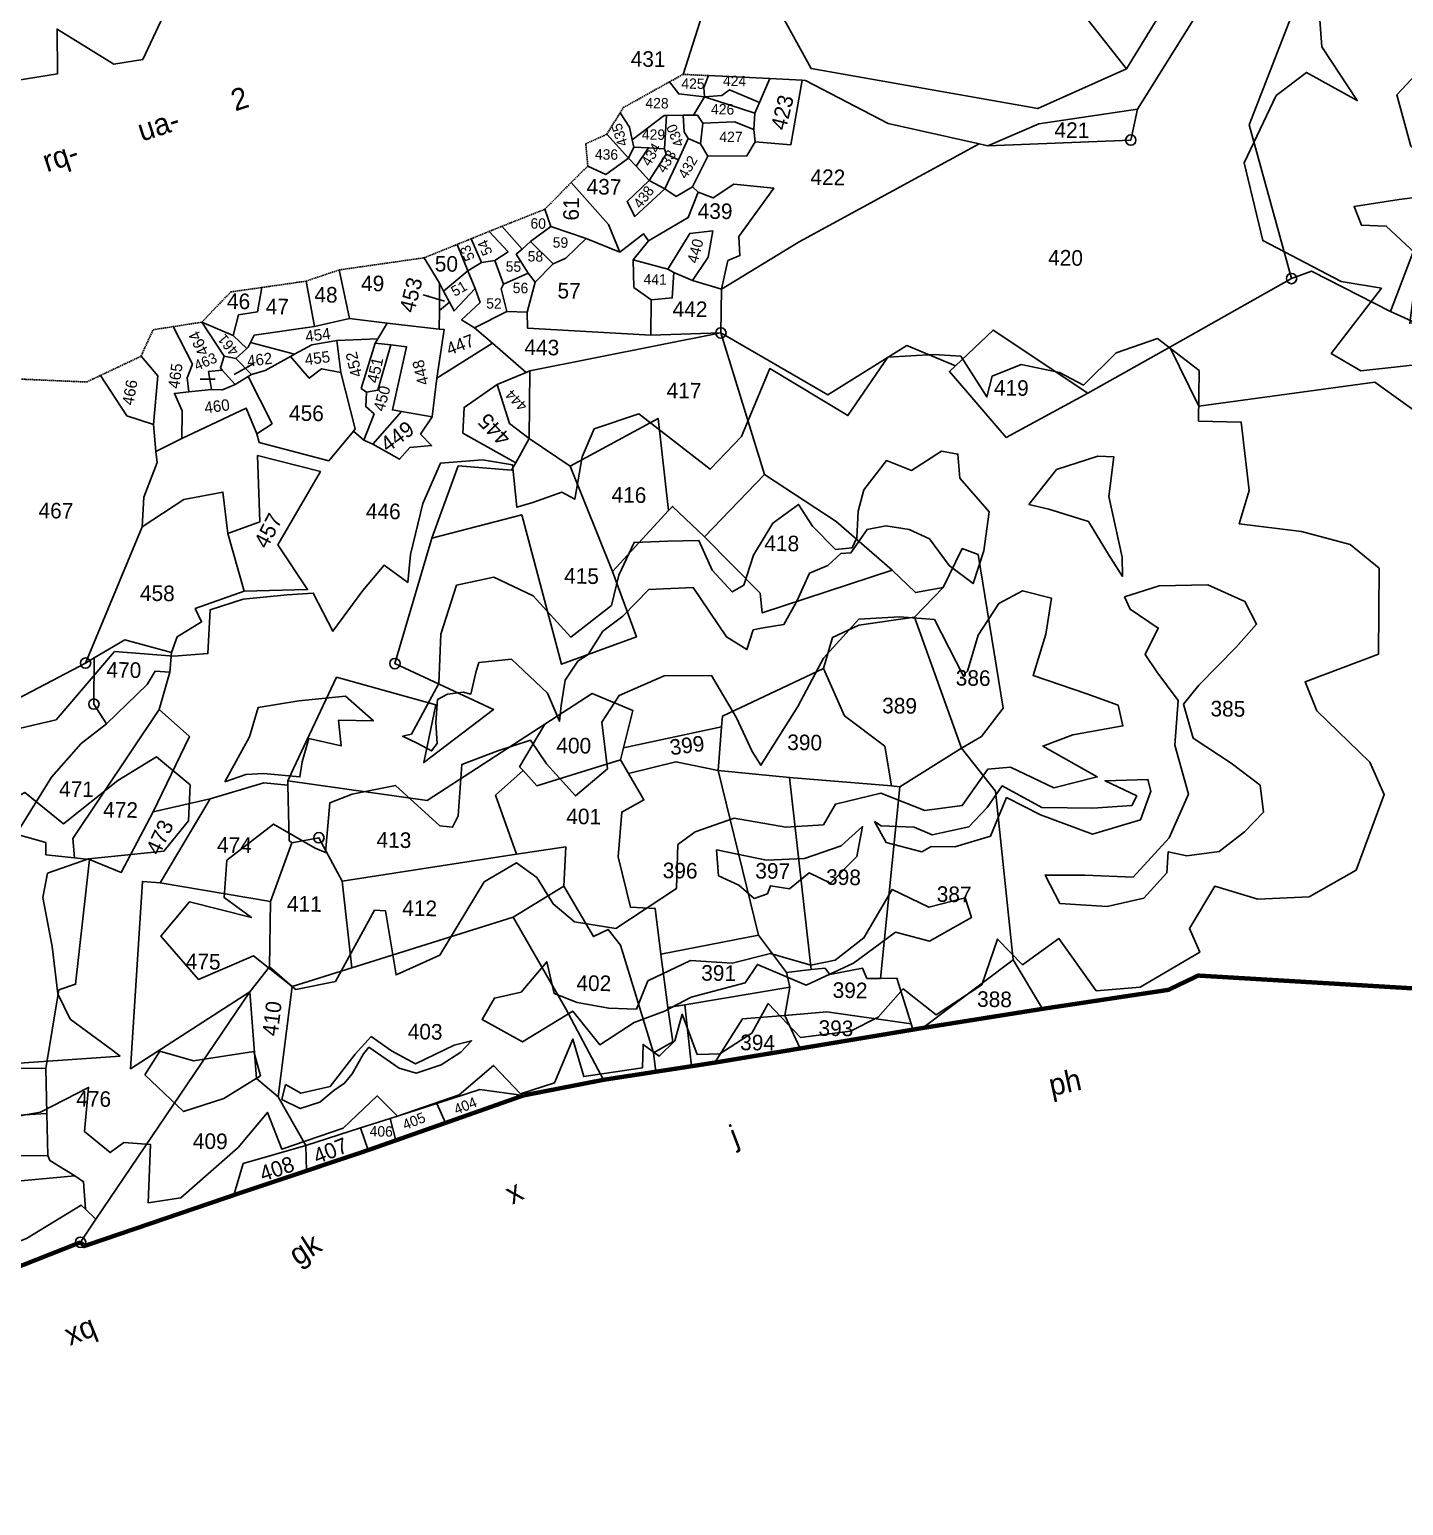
# Model space of a CAD drawing. Header units: metres. Extents: x 92 to 307193, y 121 to 1940865.
# Drawn here: x 305663 to 306427, y 1938863 to 1939684 of the extents above; entities that cross this region are included whole.
import ezdxf

# ---------------------------------------------------------------- set-up
doc = ezdxf.new("R2010")
doc.units = ezdxf.units.M
doc.header["$LTSCALE"] = 0.3
doc.linetypes.add('DASHED', pattern=[0.75, 0.5, -0.25])
doc.layers.get('0').update_dxf_attribs({"linetype": 'CONTINUOUS'})
for name, color, linetype in [('OFF', 1, 'CONTINUOUS'), ('POLY_HATCH', 12, 'CONTINUOUS'), ('POLY_PARCEL', 6, 'CONTINUOUS'), ('POLY_ROAD', 30, 'CONTINUOUS'), ('POLY_SUBPARCEL', 6, 'DASHED'), ('SYM_ARROW', 1, 'CONTINUOUS'), ('SYM_STONE', 1, 'CONTINUOUS'), ('TEXT_MAPIN', 7, 'CONTINUOUS'), ('TEXT_MAPOUT', 7, 'CONTINUOUS'), ('TEXT_PARCEL', 7, 'CONTINUOUS'), ('V_BOUND_LINE', 7, 'CONTINUOUS')]:
    doc.layers.add(name, color=color, linetype=linetype)
doc.styles.add('TEXT_MAP', font='KRDEV050.TTF')
doc.dimstyles.get("Standard").update_dxf_attribs({"dimtxt": 0.18, "dimasz": 0.18, "dimexe": 0.18, "dimexo": 0.0625, "dimgap": 0.09, "dimtad": 0, "dimtih": 1, "dimtoh": 1, "dimdec": 4, "dimzin": 0, "dimdsep": 46, "dimtxsty": 'Standard', "dimcen": 0.09, "dimadec": 0, "dimazin": 0, "dimtfac": 1, "dimtdec": 4, "dimtofl": 0, "dimtmove": 0, "dimatfit": 3, "dimfxl": 1, "dimtolj": 1, "dimtzin": 0, "dimarcsym": 0})

# ---------------------------------------------------------------- blocks, each defined once
blk = doc.blocks.new('STONE')
blk.add_circle((0, 0), 0.851)
blk = doc.blocks.new('TEXTARROW')
blk.add_leader([(0.04, -0.01), (8.68, -0.01)], dimstyle='Standard', override={"dimtxt": 2.5, "dimasz": 2.5, "dimexe": 1.25, "dimexo": 0.625, "dimgap": 0.625, "dimtad": 1, "dimtih": 0, "dimtoh": 0, "dimzin": 8, "dimcen": 2.5, "dimtofl": 1})
blk = doc.blocks.new('10')
at = {"layer": 'OFF'}
blk.add_lwpolyline([(522.9, 280.67), (525.88, 290.39)], dxfattribs=at)
at = {"layer": 'POLY_HATCH'}
for points in [[(445.92, 278.89), (450.68, 279.71), (450.57, 284.89), (457.19, 280.92), (460.51, 281.53), (463.7, 288.57)], [(606.43, 294.24), (603.87, 295.24), (600.86, 292.9), (596.52, 296.13), (596.26, 288.97), (596.59, 284.86), (600.79, 278.74), (594.88, 281.89), (591.43, 279.18), (587.83, 271.36), (590.09, 262.42), (599.23, 257.82), (603.87, 257.11), (598.19, 249.51), (601.64, 247.55), (611.03, 248.7)], [(439.27, 157.77), (450.38, 159.86), (455.91, 162.8), (455.49, 157.73), (458.5, 155.33), (460.07, 156.51), (463.16, 156.32), (462.97, 149.58), (466.74, 150.22), (473.27, 156.13), (476.59, 160.21), (478.3, 155.98), (485.36, 158.53), (489.22, 162.3), (491.62, 159.98), (498.68, 162.53), (502.61, 166), (505.77, 162.76), (509.7, 164.09), (511.73, 169.16), (513.06, 164.86), (519.81, 165.96), (519.85, 168.67), (521.72, 167.33), (523.51, 169.12), (524.32, 172.21), (526.11, 167.6), (528.74, 167.71), (532.37, 170.12), (534.23, 173.58), (538.01, 169.73), (543.77, 170.53), (546.94, 172.17), (549.8, 175.49), (553.65, 172.55), (558.88, 176.1), (560.6, 181.39), (563.54, 178.46), (567.69, 181.55), (572.08, 175.56), (577.16, 176.06), (583.99, 180.21), (582.73, 182.92), (585.59, 187.83), (590.59, 186.42), (596.5, 186.77), (601.88, 189.93), (605.01, 198.69), (603.29, 202.39), (597.11, 208.26), (595.7, 211.57), (604.13, 214.89), (604.05, 224.8), (600.66, 227.5), (595.05, 228.91), (587.84, 229.71), (588.94, 233.56), (587.91, 241.45), (582.99, 241.49), (582.95, 247.32), (578.11, 250.94), (573.34, 249.22), (569.64, 245.45), (566.85, 246.86), (562.39, 247.74), (559.07, 246.33), (558.5, 243.93), (555.41, 248.61), (552.32, 248.73), (547.01, 248.35), (542.48, 241.56), (533.4, 246.86), (530.23, 238.99), (526.66, 235.15), (518.36, 241.41), (513.21, 239.62), (511.88, 236.38), (511.08, 231.46), (509.59, 232.26), (506.27, 231.01), (504.4, 230.44), (503.83, 235.35), (500.36, 235.85), (495.51, 235.43), (493.56, 230.74), (492.23, 224.83), (491.96, 221.6), (489.18, 223.54), (486.77, 220.6), (483.38, 215.84), (481.05, 220.22), (478.04, 219.96), (472.96, 219.39), (469.19, 218.13), (468.99, 213.06), (465.07, 212.72), (458.2, 213.17), (451.56, 205.17), (447.48, 204.14)], [(478.63, 163.45), (480.4, 162.5), (483.81, 163.32), (486.62, 167.08), (488.43, 169.13), (490.8, 167.52), (493.61, 166.04), (498.06, 168.28), (500.05, 168.81), (498.82, 167.46), (496.58, 165.97), (493.7, 164.99), (491.71, 165.53), (488.2, 167.9), (487.6, 167.11), (486.31, 164.8), (485.45, 163.7), (484.22, 162.85), (482.61, 161.49), (480.37, 160.7), (478.25, 161.74), (478.63, 163.45)]]:
    blk.add_lwpolyline(points, dxfattribs=at)
for points in [[(616.76, 278.82), (611.49, 281.86), (608.09, 282.45), (605.33, 279.46), (607.03, 273.55), (610.96, 269.74), (609.73, 267.93), (605.8, 267.4), (600.58, 266.52), (601.46, 264.35), (604.34, 264.3), (608.26, 260.72), (607.5, 255.51), (607.21, 253.11), (611.96, 253.4), (616.24, 254.63), (614.54, 257.5), (610.37, 260.37), (608.56, 264.3), (609.67, 267.05), (612.31, 268.63), (615.65, 271.62), (614.3, 277.06)], [(492.6, 204.11), (495.69, 210), (495.85, 215.67), (497.57, 221.36), (501.86, 222.34), (506.44, 220.24), (510.85, 215.55), (515.48, 219.28), (516.3, 222.79), (518.01, 226.58), (521.85, 226.77), (525.48, 226.91), (527.08, 223.52), (529.41, 221.02), (530.73, 221.84), (531.82, 225.29), (533.98, 229.02), (536.93, 231.23), (538.59, 228.74), (541.26, 226.07), (543.19, 226.32), (543.73, 227.47), (543.81, 230.53), (544.46, 233.03), (547.01, 236.42), (549.9, 235.33), (553.36, 237.6), (555.24, 237.29), (555.49, 234.51), (558.95, 230.67), (558.41, 226.16), (557.2, 222.37), (554.42, 224.42), (552.09, 227.47), (549.76, 228.51), (547.04, 228.88), (544.88, 228.46), (543.05, 225.74), (541.9, 225.65), (540.41, 224.22), (538.31, 223.3), (536.88, 220.07), (535.44, 217.35), (533.06, 216.93), (531.91, 216.68), (531.2, 214.4), (528.82, 215.83), (524.91, 221.47), (519.78, 221.16), (516.83, 218.05), (514.55, 216.28), (512.9, 213.56), (511.69, 212.8), (510.26, 210.59), (509.84, 207.64), (509.7, 205.82), (508.26, 209.05), (504.03, 212.89), (500.29, 212.47), (499.93, 211.32), (499.39, 208.82), (498.52, 209.02), (496.7, 208.77), (495.55, 208.12), (495.41, 205.46), (495.6, 203.07), (494.96, 202.2), (493.3, 203.07), (491.59, 203.83)], [(563.52, 231.6), (566.66, 235.68), (571.4, 237.29), (573.25, 237.24), (572.73, 232.65), (574.39, 225.68), (574.44, 223.45), (572.78, 225.96), (570.45, 229.71), (565.85, 231.08)], [(496.04, 193.57), (490.84, 198.16), (485.86, 197.08), (483.3, 196.05), (482.88, 190.28), (481.69, 190.78), (476.83, 193.49), (471.51, 189.25), (471.25, 184.93), (474.42, 182.67), (467.27, 184.39), (464.01, 180.38), (468.41, 175.45), (474.73, 178.24), (479.66, 174.46), (484.22, 175.41), (488.62, 183.71), (489.88, 183.67), (491.22, 176.29), (496.24, 178.62), (501.25, 187.15), (504.96, 189.4), (507.3, 187.76), (509.25, 184.74), (511.73, 182.71), (516.52, 181.99), (523.45, 186.69), (523.56, 191.77), (525.51, 193.26), (529.99, 194.91), (536, 193.95), (540.32, 194.29), (541.66, 196.7), (546.9, 198.04), (551.99, 196.09), (556.32, 196.74), (559.19, 200.98), (561.83, 201.25), (566.84, 198.92), (571.86, 200.26), (565.54, 203.74), (568.95, 205.07), (574.73, 206.18), (574.15, 208.59), (570.52, 209.85), (564.28, 211.88), (565.7, 216.66), (566.27, 220.82), (562.94, 221.62), (560.22, 220.13), (557.89, 216.43), (556.7, 212.26), (556.2, 211.76), (552.8, 218.15), (548.78, 218.41), (544.07, 218.07), (540.05, 213.52), (537.18, 207.9), (533.01, 201.06), (531.98, 202.63), (530.1, 206.49), (527.16, 211.34), (521.68, 211.23), (516.52, 208.9), (514.57, 205.8), (515.29, 200.41), (511.66, 197.24), (508.25, 200.87), (506.38, 203.58), (502.59, 202.32), (498.49, 200.68), (498.15, 194.75), (497.5, 193.42)], [(574.72, 221.08), (578.71, 222.41), (584.31, 222.6), (588.62, 220.75), (590, 218.14), (587.68, 215.44), (583.45, 211.03), (581.7, 208.8), (582.88, 204.87), (587.3, 202.07), (590.66, 199.56), (591.09, 196.48), (588.96, 194.16), (586.06, 191.84), (582.31, 191.31), (580.18, 191.74), (580.04, 189.32), (577.43, 186.34), (573.2, 185.34), (567.75, 185.58), (565.99, 188.85), (570.59, 188.9), (576.15, 188.75), (580.27, 193.35), (582.41, 198.42), (580.75, 204.06), (581.08, 209.23), (578.57, 212.5), (577.19, 214.45), (578.66, 217.53), (575.39, 219.66)], [(471.16, 198.31), (473.92, 203.53), (474.87, 206.94), (479.56, 207.75), (484.92, 208.36), (488.2, 205.57), (484.17, 205.61), (484.5, 202.63), (480.75, 203.43), (480.04, 200.73), (479.8, 198.98), (475.58, 199.31), (473.54, 199.17)], [(459.51, 166.45), (445.65, 165.31), (447.26, 172.14), (444.94, 175.98), (438.15, 177.26), (440.95, 180.34), (446.6, 184.75), (442.19, 189.82), (443.66, 194.32), (448.07, 196.74), (452.58, 193.19), (458.79, 198.26), (463.21, 201.05), (467.15, 197.88), (467, 193.75), (464.2, 190.2), (455.52, 189.2), (450.82, 187.45), (450.3, 184.65), (451.49, 179.01), (452.2, 173.56), (453.67, 170.67), (458.65, 167.12)], [(546.22, 194.74), (547.6, 192.34), (551.74, 191.32), (552.8, 191.95), (555.53, 191.98), (559.64, 193.27), (561.41, 197.74), (565.35, 195.79), (571.38, 193.66), (576.93, 195.37), (578.05, 198.7), (577.71, 200.05), (572.76, 199.84), (576.45, 198.13), (575.88, 197.02), (571.41, 196.63), (565.5, 196.66), (560.9, 199.09), (559.19, 196.54), (557.12, 194.29), (552.89, 193.3), (550.81, 194.17), (547, 194.26)], [(528.02, 191.22), (533.79, 190.14), (538.17, 190.38), (542.4, 191.91), (544.84, 194.16), (544.21, 190.71), (541.23, 187.56), (538.74, 188.73), (536.49, 186.84), (534.3, 187.17), (533.97, 186.24), (532.44, 185.67), (530.66, 187.2), (528.29, 188.25)], [(556.8, 186.09), (552.62, 184.96), (548.35, 186.95), (545.17, 181.31), (541.9, 178.7), (539.1, 178.08), (534.4, 179.36), (529.99, 178.18), (525.2, 178.42), (520.31, 176), (519.03, 172.73), (515.85, 172.78), (512.19, 173.39), (509.49, 174.39), (508.59, 178.04), (505.69, 174.48), (502.61, 173.77), (501.23, 171.26), (505.93, 168.75), (511.67, 172.4), (514.85, 168.56), (518.79, 171.16), (522.25, 172.54), (525.34, 174.2), (531.55, 175.95), (532.93, 178.08), (538.58, 175.76), (544.03, 178.37), (548.83, 182.02), (552.76, 181.02), (557.56, 183.82)], [(462.36, 164.34), (464.07, 167.09), (467.96, 166.05), (474.93, 167.23), (475.74, 164.44), (471.52, 161.74), (466.91, 160.17)]]:
    blk.add_lwpolyline(points, close=True, dxfattribs=at)
at = {"layer": 'POLY_PARCEL'}
for points in [[(567.33, 306.16), (564.01, 298.24), (565.72, 294.79), (565.08, 293.19), (574.11, 282.02)], [(593.48, 258.09), (588.35, 275.77), (594.31, 291.79)], [(604.96, 254.44), (609.03, 265.62), (613.3, 268.85), (616.57, 277.31), (618.65, 278.05), (620.22, 283.59), (621.53, 284.39)], [(525.4, 278.11), (522.44, 278.41), (521.35, 279.78)], [(525.85, 280.57), (525.34, 279.18), (525.4, 278.11)], [(531.34, 273), (535.46, 272.71), (536.68, 280.18)], [(531.79, 277.55), (532.95, 280.32)], [(524.16, 275.98), (525.4, 278.11)], [(525.4, 278.11), (527.43, 278.3), (528.28, 278.97), (531.79, 277.55)], [(525.4, 278.11), (531.27, 276.31)], [(517.15, 273.02), (516.79, 274.49), (515.69, 276.12)], [(523, 275.96), (524.16, 275.98)], [(524.16, 275.98), (524.62, 276), (525.25, 275.09)], [(531.27, 276.31), (531.15, 274.44)], [(531.27, 276.31), (531.79, 277.55)], [(558.21, 272.92), (574.7, 273.81), (575.44, 277.38)], [(517.15, 273.02), (520.79, 275.91), (521.07, 275.91)], [(521.07, 275.91), (520.9, 272.04)], [(521.07, 275.91), (523, 275.96)], [(523.61, 273.27), (523.12, 274.03), (523, 275.96)], [(525.03, 272.68), (525.25, 275.09)], [(525.25, 275.09), (528.94, 275.28), (531.15, 274.44)], [(531.15, 274.44), (531.34, 273)], [(516.76, 270.9), (514.2, 273.63)], [(517.35, 272.21), (517.15, 273.02)], [(523.61, 273.27), (522.5, 270.82)], [(525.03, 272.68), (523.61, 273.27)], [(525.89, 271.29), (525.03, 272.68)], [(531.34, 273), (530.41, 271.39), (525.89, 271.29)], [(527.69, 255.93), (536.58, 261.53), (557.21, 273.12)], [(516.76, 270.9), (514.17, 268.99), (512.06, 269.94)], [(516.76, 270.9), (517.35, 272.21)], [(517.63, 269.99), (516.76, 270.9)], [(519.03, 272.13), (517.35, 272.21)], [(519.03, 272.13), (517.63, 269.99)], [(520.9, 272.04), (519.03, 272.13)], [(521.1, 271.45), (519.18, 268.37)], [(520.9, 272.04), (521.1, 271.45)], [(521.1, 271.45), (522.5, 270.82)], [(525.89, 271.29), (524.16, 267.69)], [(519.18, 268.37), (517.63, 269.99)], [(522.5, 270.82), (520.97, 267.44)], [(515.88, 260.06), (514.53, 263.24), (510.17, 268.02)], [(520.97, 267.44), (517.55, 264.2), (516.64, 265.9), (519.18, 268.37)], [(519.18, 268.37), (520.97, 267.44)], [(524.16, 267.69), (522.32, 266.57), (520.97, 267.44)], [(524.83, 267.1), (524.16, 267.69)], [(527.69, 255.93), (528.38, 259.26), (529.76, 259.86), (529.61, 262.06), (533.55, 267.67), (528.95, 268.07), (526.57, 266.47), (524.83, 267.1)], [(524.83, 267.1), (523.72, 264.16), (519.17, 261.39)], [(507.17, 264.88), (507.87, 262.9)], [(504.6, 260.25), (502.24, 262.85)], [(507.87, 262.9), (505.57, 261.14)], [(507.87, 262.9), (511.98, 261.58)], [(524.34, 256.88), (526.11, 259.6), (526.59, 262.66), (523.94, 262.33), (521.45, 258.17)], [(498.39, 257.65), (497.1, 260.68)], [(499.94, 258.63), (498.71, 261.36)], [(501.46, 258.89), (502.99, 259.92), (500.76, 262.23)], [(504.6, 260.25), (505.57, 261.14)], [(505.57, 261.14), (508.2, 258.59)], [(508.2, 258.59), (509.66, 259.26), (511.98, 261.58)], [(511.98, 261.58), (515.88, 260.06)], [(519.17, 261.39), (518.6, 262.19), (515.88, 260.06)], [(519.17, 261.39), (517.46, 259.17)], [(495.12, 256.17), (493.32, 259.09)], [(505.36, 257.47), (503.94, 259.65), (504.6, 260.25)], [(517.46, 259.17), (517.56, 256), (519.58, 254.6)], [(521.45, 258.17), (517.46, 259.17)], [(604.96, 254.44), (595.79, 258.99), (593.48, 258.09)], [(483.51, 257.55), (484.77, 251.98)], [(495.61, 255.28), (498.39, 257.65)], [(498.39, 257.65), (499.94, 258.63)], [(499.25, 255.62), (498.39, 257.65)], [(499.94, 258.63), (501.46, 258.89)], [(501.46, 258.89), (502.51, 256.17)], [(502.51, 256.17), (505.36, 257.47)], [(506.16, 256.44), (505.36, 257.47)], [(508.2, 258.59), (506.16, 256.44)], [(519.58, 254.6), (522.02, 254.86), (522.15, 257.81)], [(521.45, 258.17), (522.15, 257.81)], [(522.15, 257.81), (524.34, 256.88)], [(593.48, 258.09), (579.53, 249.99)], [(480.76, 251), (479.71, 256.2)], [(495.61, 255.28), (495.12, 256.17)], [(495.15, 253.02), (495.12, 256.17)], [(496.3, 254.01), (496.86, 253), (499.25, 255.62)], [(499.25, 255.62), (499.83, 254.03), (497.73, 251.97), (499.22, 251.1)], [(502.93, 253.02), (502.26, 255.62), (502.51, 256.17)], [(506.16, 256.44), (505.31, 252.96)], [(527.69, 255.93), (524.34, 256.88)], [(527.69, 250.89), (527.69, 255.93)], [(471.39, 249.83), (471.95, 252.19), (474.14, 252.58), (474.63, 255.4)], [(495.15, 253.02), (496.3, 254.01)], [(496.3, 254.01), (495.61, 255.28)], [(519.6, 250.51), (519.58, 254.6)], [(610.28, 252.13), (604.96, 254.44)], [(495.16, 250.89), (495.15, 253.02)], [(502.93, 253.02), (499.22, 251.1)], [(505.31, 252.96), (502.93, 253.02)], [(519.6, 250.51), (505.36, 251.12), (505.31, 252.96)], [(466.37, 243.24), (466.14, 244.84), (466.72, 246.43), (464.46, 250.74)], [(467.75, 251.3), (471.39, 249.83)], [(470.38, 247.41), (467.75, 251.3)], [(480.76, 251), (473.81, 249.87), (473.4, 249.02)], [(484.77, 251.98), (480.76, 251)], [(484.77, 251.98), (489.15, 251.49)], [(489.15, 251.49), (488.08, 249.65)], [(489.15, 251.49), (495.16, 250.89)], [(494.97, 245.22), (495.75, 250.83), (495.16, 250.89)], [(499.22, 251.1), (501.34, 249.34)], [(505.69, 246.21), (527.69, 250.89)], [(527.69, 250.89), (519.6, 250.51)], [(554.82, 247.48), (549.17, 249.74), (540.13, 243.91), (527.69, 250.89)], [(527.69, 250.89), (532.95, 234.62)], [(570.14, 244.55), (559.11, 251.66), (554.82, 247.48)], [(471.39, 249.83), (472.99, 248.35)], [(473.4, 249.02), (473.14, 248.49), (472.99, 248.35)], [(473.4, 249.02), (478.51, 247.75)], [(478.51, 247.75), (480.49, 248.87), (483.37, 249.4)], [(488.08, 249.65), (483.37, 249.4)], [(483.37, 249.4), (483.87, 245.73)], [(486.86, 243.48), (486.25, 243.92), (487.79, 249.16)], [(486.86, 243.48), (488.17, 243.72), (489.6, 248.98)], [(488.08, 249.65), (487.79, 249.16)], [(487.79, 249.16), (489.6, 248.98)], [(489.6, 248.98), (491.42, 248.8), (489.9, 241.48), (490.93, 241.31)], [(501.34, 249.34), (494.97, 245.22)], [(505.27, 246.03), (501.34, 249.34)], [(579.53, 249.99), (570.14, 244.55)], [(579.53, 249.99), (583, 243.2), (603.26, 246.27), (613.75, 238.94), (621.02, 227.5), (621.54, 227.63)], [(460.78, 247.27), (462.77, 245.02), (462.33, 239.43)], [(470.19, 245.8), (469.96, 246.05), (470.38, 247.41)], [(470.38, 247.41), (471.72, 247.18)], [(472.99, 248.35), (471.72, 247.18)], [(471.72, 247.18), (473.57, 245.34)], [(478.04, 247.49), (475.15, 245.83), (473.57, 245.34)], [(478.04, 247.49), (478.51, 247.75)], [(483.87, 245.73), (481.65, 246.11), (480.23, 245.01), (478.04, 247.49)], [(554.82, 247.48), (554.14, 246.82), (560.78, 239.3), (570.14, 244.55)], [(468.97, 243.55), (468.61, 245.63), (470.19, 245.8)], [(471.69, 244.15), (470.19, 245.8)], [(473.57, 245.34), (473.2, 245.1)], [(485.44, 238.97), (485.63, 239.22), (483.87, 245.73)], [(505.27, 246.03), (501.93, 244.59)], [(505.69, 246.21), (505.27, 246.03)], [(505.74, 238.42), (505.69, 246.21)], [(462.33, 239.43), (459.22, 240.39), (456.15, 245)], [(471.69, 244.15), (470.26, 243.52), (468.97, 243.55)], [(473.2, 245.1), (471.69, 244.15)], [(474.27, 238.51), (476.03, 239.7), (473.2, 245.1)], [(494.5, 240.75), (494.97, 245.22)], [(504.21, 235.59), (498.06, 238.91), (498.17, 241.88), (501.93, 244.59)], [(501.93, 244.59), (503.44, 240.12), (505.74, 238.42)], [(465.62, 237.86), (465.61, 241.05), (464.7, 243.04), (466.37, 243.24)], [(468.97, 243.55), (466.37, 243.24)], [(486.63, 237.93), (487.78, 240.99), (486.82, 241.83), (486.86, 243.48)], [(465.62, 237.86), (473.01, 241.43), (474.27, 238.51)], [(487.68, 237.48), (490.93, 241.31)], [(494.5, 240.75), (493.18, 238.74), (494.47, 237.43), (491.96, 237.16), (490.77, 235.8), (487.68, 237.48)], [(490.93, 241.31), (494.5, 240.75)], [(510.49, 235.27), (520.57, 240.92), (521.93, 230.3)], [(462.33, 239.43), (462.64, 236.31)], [(474.27, 238.51), (474.56, 237.51), (482.64, 235.51), (485.44, 238.97)], [(486.63, 237.93), (485.44, 238.97)], [(462.64, 236.31), (465.62, 237.86)], [(487.68, 237.48), (486.63, 237.93)], [(505.74, 238.42), (504.21, 235.59)], [(510.49, 235.27), (505.74, 238.42)], [(461.18, 227.58), (461.34, 231), (462.81, 235.02), (462.64, 236.31)], [(471.09, 226.96), (474.77, 228.37), (474.37, 236.01)], [(474.37, 236.01), (481.68, 234.24), (476.89, 225.74), (480.39, 220.62), (473.08, 220.33)], [(504.21, 235.59), (503.74, 234.72), (497.56, 235.13), (494.65, 226.74)], [(515.57, 223.18), (510.49, 235.27)], [(532.95, 234.62), (526.12, 227.35)], [(547.83, 223.79), (541.32, 229.33), (532.95, 234.62)], [(471.09, 226.96), (470.45, 231.72), (465.96, 230.79), (461.18, 227.58)], [(515.57, 223.18), (521.93, 230.3)], [(521.93, 230.3), (522.37, 230.8), (526.12, 227.35)], [(494.65, 226.74), (505, 229.57), (509.83, 212.4), (518.42, 215.67), (515.57, 223.18)], [(454.87, 211.77), (461.18, 227.58)], [(473.08, 220.33), (471.09, 226.96)], [(478.4, 198.5), (479.06, 199.93), (483.87, 210.54), (495.37, 207.5), (494.08, 200.83), (502.06, 207.06), (490.59, 212.21), (494.65, 226.74)], [(526.12, 227.35), (532.63, 220.91), (532.92, 218.64), (547.83, 223.79)], [(553.76, 221.89), (555.91, 226.4), (557.74, 225.73), (560.88, 208.05), (558.41, 204.75), (556.14, 203.38)], [(547.83, 223.79), (550.56, 221.25), (553.76, 221.89)], [(550.48, 218.4), (553.76, 221.89)], [(473.08, 220.33), (467.45, 218.23), (468.2, 216.71), (465.41, 214.95), (464.79, 213.13)], [(540.06, 212.32), (541.07, 215.93), (544.07, 217.4), (550.48, 218.4)], [(556.14, 203.38), (550.48, 218.4)], [(464.79, 213.13), (459.38, 214.51), (455.84, 212.38)], [(464.79, 213.13), (464.6, 210.87)], [(454.87, 211.77), (446.33, 207.16)], [(455.84, 212.38), (454.87, 211.77)], [(455.84, 212.38), (455.9, 207.05), (457.37, 204.78)], [(528.4, 205.45), (528.48, 206.66), (540.06, 212.32)], [(540.06, 212.32), (542.56, 206.9), (547.27, 203.45), (548.13, 198.91)], [(457.37, 204.78), (462.02, 209.39), (462.92, 210.95), (464.6, 210.87)], [(464.6, 210.87), (463.45, 206.54)], [(517.11, 202.87), (518.14, 207.19), (513.42, 209.08), (508.01, 205.46)], [(463.45, 206.54), (453.68, 191.51), (453.92, 189.29)], [(462.92, 194.72), (466.98, 203.45), (463.45, 206.54)], [(447.14, 191.9), (451.12, 198.56), (454.5, 202.48), (457.37, 204.78)], [(478.4, 198.5), (494.52, 196.45), (508.01, 205.46)], [(508.01, 205.46), (505.15, 200.49), (505.55, 200.07)], [(517.11, 202.87), (528.4, 205.45)], [(528.08, 200.4), (528.4, 205.45)], [(516.77, 201.46), (517.11, 202.87)], [(549.09, 198.79), (556.14, 203.38)], [(556.14, 203.38), (560.14, 198.47), (562.45, 179)], [(505.55, 200.07), (507.17, 198.35), (516.77, 201.46)], [(517.72, 199.89), (516.77, 201.46)], [(517.72, 199.89), (523.19, 201.33), (528.08, 200.4)], [(505.55, 200.07), (502.43, 197.19), (504.93, 190.4)], [(521.76, 179.1), (521.02, 184.38), (518.17, 184.48), (516.66, 190.28), (517.02, 195.43), (519.55, 196.87), (517.72, 199.89)], [(532.98, 181.47), (528.08, 200.4)], [(528.08, 200.4), (536.33, 199.7)], [(536.33, 199.7), (539.13, 177.56)], [(536.33, 199.7), (548.13, 198.91)], [(469.47, 196.31), (475.65, 198.23), (478.42, 198)], [(478.42, 198), (478.4, 198.5)], [(478.98, 191.35), (478.65, 191.62), (478.42, 198)], [(549.09, 198.79), (547.15, 176.66)], [(548.13, 198.91), (549.09, 198.79)], [(462.92, 194.72), (469.47, 196.31)], [(469.47, 196.31), (463.83, 186.52)], [(455.65, 189.1), (459.33, 187.67), (462.92, 194.72)], [(453.92, 189.29), (450.6, 189.59), (450.57, 190.99), (447.14, 191.9)], [(476.62, 184.55), (478.98, 191.35)], [(478.98, 191.35), (482.09, 191.99), (484.84, 187.01)], [(504.93, 190.4), (510.6, 191.33), (510.46, 186.78)], [(450.94, 164.92), (452.3, 174.02), (454.24, 174.69), (455.65, 189.1)], [(453.92, 189.29), (455.65, 189.1)], [(484.84, 187.01), (504.93, 190.4)], [(463.83, 186.52), (461.78, 186.67), (460.72, 165.03), (474.37, 174.08)], [(476.62, 184.55), (463.83, 186.52)], [(484.84, 187.01), (486.1, 177.04)], [(510.46, 186.78), (504.64, 183.13)], [(510.46, 186.78), (513.94, 181.02), (515.64, 181.88), (517.08, 180.06), (521.06, 167.7)], [(476.59, 177.01), (476.62, 184.55)], [(486.1, 177.04), (504.64, 183.13)], [(504.64, 183.13), (510.89, 172.66), (515.32, 164.51)], [(532.98, 181.47), (521.76, 179.1)], [(536.29, 177.21), (532.98, 181.47)], [(521.76, 179.1), (522.66, 172.95)], [(562.45, 179), (552.11, 171.01)], [(562.45, 179), (565.92, 173.41)], [(539.13, 177.56), (536.29, 177.21)], [(536.7, 175.51), (536.29, 177.21)], [(547.15, 176.66), (545.59, 176.63), (545.04, 177.82), (541.29, 177.02), (540.74, 177.75), (539.13, 177.56)], [(474.37, 174.08), (476.59, 177.01)], [(479.26, 174.78), (476.59, 177.01)], [(486.1, 177.04), (479.26, 174.78)], [(524.61, 173.3), (536.7, 175.51)], [(536.7, 175.51), (536.16, 172.21)], [(550.76, 171.46), (549.05, 176.7), (547.15, 176.66)], [(474.37, 174.08), (456.96, 147.61)], [(477.79, 162.01), (475.27, 164.11), (474.37, 174.08)], [(477.79, 162.01), (479.26, 174.78)], [(521.06, 167.7), (523.27, 169.01), (522.66, 172.95)], [(522.66, 172.95), (524.61, 173.3)], [(524.61, 173.3), (525.46, 166.22)], [(528.17, 166.68), (531.29, 171.76), (536.16, 172.21)], [(536.16, 172.21), (541.03, 172.72), (550.76, 171.46)], [(536.16, 172.21), (537.99, 168.45)], [(450.94, 164.92), (439.04, 164.81), (435.43, 170.99)], [(550.97, 170.8), (550.76, 171.46)], [(521.06, 167.7), (521.37, 165.53)], [(451.11, 159.73), (450.94, 164.92)], [(454.45, 152.59), (420.82, 148.99), (419.88, 162.79)], [(481.07, 156.45), (477.79, 162.01)], [(506.12, 162.58), (501.08, 163.18), (496.14, 161.52)], [(496.14, 161.52), (490.78, 159.72)], [(496.14, 161.52), (497.18, 159.29)], [(434.96, 158.53), (434.56, 154.56), (451.31, 154.88)], [(451.11, 159.73), (434.96, 158.53)], [(451.31, 154.88), (451.11, 159.73)], [(487.36, 158.57), (481.07, 156.45)], [(490.78, 159.72), (487.36, 158.57)], [(487.36, 158.57), (488.27, 156.02)], [(490.78, 159.72), (491.46, 157.19)], [(481.07, 156.45), (473.89, 154.27), (472.86, 150.62)], [(481.07, 156.45), (481.21, 153.54)], [(451.31, 154.88), (451.55, 154.32), (454.45, 152.59)], [(455.73, 148.75), (455.48, 151.92), (454.45, 152.59)], [(455.73, 148.75), (455.23, 149.21), (448.97, 145.27), (432.62, 138.61), (420.63, 138.61), (415.02, 142.1)], [(456.96, 147.61), (455.73, 148.75)], [(455.22, 144.92), (456.96, 147.61)]]:
    blk.add_lwpolyline(points, dxfattribs=at)
at = {"layer": 'POLY_ROAD'}
for points in [[(591.68, 315.27), (588.09, 305.56), (574.11, 282.02)], [(575.44, 277.38), (585.46, 294.01)], [(574.11, 282.02), (563.91, 277.29), (537.67, 281.54), (534.29, 287.5), (525.88, 290.39)], [(525.85, 280.57), (532.95, 280.32)], [(532.95, 280.32), (536.68, 280.18)], [(536.68, 280.18), (537.06, 280.16), (546.65, 275.33), (557.21, 273.12)], [(558.21, 272.92), (564.07, 275.55), (575.44, 277.38)], [(557.21, 273.12), (558.21, 272.92)]]:
    blk.add_lwpolyline(points, dxfattribs=at)
at = {"layer": 'POLY_SUBPARCEL'}
for points in [[(515.69, 276.12), (516.06, 276.74), (521.35, 279.78)], [(521.35, 279.78), (522.9, 280.67)], [(522.9, 280.67), (525.85, 280.57)], [(514.2, 273.63), (515.69, 276.12)], [(512.06, 269.94), (511.79, 272.51), (514.2, 273.63)], [(510.17, 268.02), (512.06, 269.94)], [(507.17, 264.88), (510.17, 268.02)], [(502.24, 262.85), (507.17, 264.88)], [(500.76, 262.23), (502.24, 262.85)], [(493.32, 259.09), (497.1, 260.68)], [(497.1, 260.68), (498.71, 261.36)], [(498.71, 261.36), (500.76, 262.23)], [(483.51, 257.55), (493.32, 259.09)], [(479.71, 256.2), (483.51, 257.55)], [(474.63, 255.4), (479.71, 256.2)], [(467.75, 251.3), (471.04, 254.84), (474.63, 255.4)], [(460.78, 247.27), (462.13, 250.35), (464.46, 250.74)], [(464.46, 250.74), (467.75, 251.3)], [(456.15, 245), (460.78, 247.27)], [(444.8, 244.5), (454.54, 244.21), (456.15, 245)]]:
    blk.add_lwpolyline(points, dxfattribs=at)
at = {"layer": 'V_BOUND_LINE', "const_width": 0.5}
for points in [[(639.97, 174.94), (583.83, 177.5), (580.4, 175.8), (565.92, 173.41)], [(565.92, 173.41), (552.11, 171.01)], [(550.97, 170.8), (537.99, 168.45)], [(552.11, 171.01), (550.97, 170.8)], [(537.99, 168.45), (528.17, 166.68)], [(521.37, 165.53), (515.32, 164.51)], [(525.46, 166.22), (521.37, 165.53)], [(528.17, 166.68), (525.46, 166.22)], [(515.32, 164.51), (506.12, 162.58)], [(506.12, 162.58), (497.18, 159.29)], [(497.18, 159.29), (491.46, 157.19)], [(491.46, 157.19), (488.27, 156.02)], [(488.27, 156.02), (481.21, 153.54)], [(481.21, 153.54), (472.86, 150.62)], [(472.86, 150.62), (455.65, 144.49), (455.22, 144.92)], [(455.22, 144.92), (447.85, 141.89), (422, 132.53), (389.54, 114.31), (388.74, 113.87)]]:
    blk.add_lwpolyline(points, dxfattribs=at)
at = {"layer": 'SYM_ARROW', "xscale": 0.3, "yscale": 0.3, "zscale": 0.3}
for p, rotation in [((493.23, 254.83), 344.3746437246712), ((473.81, 246.61), 209.7166796168448)]:
    blk.add_blockref('TEXTARROW', p, dxfattribs=dict(at, rotation=rotation))
at = {"layer": 'SYM_ARROW', "xscale": 0.2, "yscale": 0.2, "zscale": 0.2}
blk.add_blockref('TEXTARROW', (467.63, 244.74), dxfattribs=at)
at = {"layer": 'SYM_STONE', "xscale": 0.7, "yscale": 0.7, "zscale": 0.7}
for p in [(574.7, 273.81), (593.48, 258.09), (527.69, 250.89), (454.87, 211.77), (490.59, 212.21), (455.9, 207.05), (482.09, 191.99), (455.22, 144.92)]:
    blk.add_blockref('STONE', p, dxfattribs=at)
at = {"layer": 'TEXT_MAPIN', "style": 'TEXT_MAP'}
blk.add_text('yk-         xq-         rq-        ua-       2', height=2.5, rotation=18.706, dxfattribs=at).set_placement((425.16, 260.06))
at = {"layer": 'TEXT_MAPOUT', "ltscale": 10, "style": 'TEXT_MAP'}
for s, rotation, p in [('ph', 12.9793, (567.08, 163.34)), ('j', 21.7773, (530.62, 157)), ('x', 28.2716, (505.01, 149.93)), ('gk', 33.6578, (480.35, 142.49)), ('xq', 22.8087, (454.16, 132.94))]:
    blk.add_text(s, height=2.5, rotation=rotation, dxfattribs=at).set_placement(p)
at = {"layer": 'TEXT_PARCEL', "style": 'TEXT_MAP'}
for s, height, p in [('431', 1.8, (516.84, 281.49)), ('425', 1.2, (522.73, 279.02)), ('424', 1.2, (527.53, 279.4)), ('428', 1.2, (518.61, 276.71)), ('426', 1.2, (526.19, 276.11)), ('429', 1.2, (518.25, 273.08)), ('421', 1.8, (565.88, 273.96)), ('427', 1.2, (527.2, 272.94)), ('436', 1.2, (512.86, 270.71)), ('422', 1.8, (537.78, 268.13)), ('437', 1.8, (511.95, 266.67)), ('439', 1.8, (524.82, 264.04)), ('60', 1.2, (505.53, 262.63)), ('59', 1.2, (508.13, 260.47)), ('420', 1.8, (565.35, 259.22)), ('50', 1.8, (494.55, 257.53)), ('58', 1.2, (505.26, 258.83)), ('55', 1.2, (502.74, 257.62)), ('441', 1.2, (518.68, 256.37)), ('48', 1.8, (480.7, 253.77)), ('49', 1.8, (486.07, 255.15)), ('56', 1.2, (503.59, 255.16)), ('57', 1.8, (508.76, 254.62)), ('46', 1.8, (470.62, 252.87)), ('47', 1.8, (475.1, 252.33)), ('52', 1.2, (500.55, 253.33)), ('442', 1.8, (522.08, 252.69)), ('443', 1.8, (505.03, 248.04)), ('419', 1.8, (559.3, 244.12)), ('417', 1.8, (521.52, 243.29)), ('456', 1.8, (477.96, 240.07)), ('416', 1.8, (515.33, 231.15)), ('467', 1.8, (449.2, 228.42)), ('446', 1.8, (486.99, 228.87)), ('418', 1.8, (533.05, 225.81)), ('415', 1.8, (509.98, 221.72)), ('458', 1.8, (461.04, 219.05)), ('470', 1.8, (457.3, 210.14)), ('386', 1.8, (555.36, 210.58)), ('389', 1.8, (546.91, 207.26)), ('385', 1.8, (584.82, 207.44)), ('390', 1.8, (536.01, 202.87)), ('400', 1.8, (509.36, 202.14)), ('471', 1.8, (452.02, 196.31)), ('472', 1.8, (457.14, 193.99)), ('401', 1.8, (510.62, 193.97)), ('413', 1.8, (488.75, 190.95)), ('474', 1.8, (470.34, 190.11)), ('396', 1.8, (521.84, 187.88)), ('397', 1.8, (532.53, 187.99)), ('398', 1.8, (540.71, 187.38)), ('387', 1.8, (553.51, 185.59)), ('411', 1.8, (478.51, 183.44)), ('412', 1.8, (491.83, 183.12)), ('475', 1.8, (466.92, 176.62)), ('391', 1.8, (526.45, 176.12)), ('402', 1.8, (512.06, 174.75)), ('392', 1.8, (541.65, 174.34)), ('388', 1.8, (558.34, 173.54)), ('403', 1.8, (492.66, 168.88)), ('393', 1.8, (540.08, 169.94)), ('394', 1.8, (531.06, 168.16)), ('476', 1.8, (454.5, 160.59)), ('406', 1.2, (488.42, 157.61)), ('409', 1.8, (468.03, 155.9))]:
    blk.add_text(s, height=height, dxfattribs=at).set_placement(p)
for s, height, rotation, p in [('423', 1.8, 76.991, (534.84, 274.28)), ('435', 1.2, 108.4545, (516.67, 272.49)), ('430', 1.2, 113.2223, (523.17, 272.59)), ('434', 1.2, 59.7151, (519.19, 269.91)), ('433', 1.2, 59.7153, (520.96, 269.15)), ('432', 1.2, 60.2271, (523.45, 268.52)), ('438', 1.2, 53.099, (518.22, 265.03)), ('61', 1.8, 90, (511.1, 263.62)), ('54', 1.2, 113.9867, (501.22, 259.77)), ('440', 1.26, 75.9483, (524.87, 258.79)), ('53', 1.2, 113.9867, (499.19, 259.11)), ('453', 1.8, 76.8515, (492.26, 252.63)), ('51', 1.2, 30.935, (496.92, 254.62)), ('454', 1.311, 8.121, (479.81, 249.16)), ('464', 1.311, 116.5756, (468.66, 247.81)), ('461', 1.2, 130.6217, (472.15, 248.08)), ('447', 1.459, 21.7789, (496.37, 247.84)), ('463', 1.2, 23.9573, (467.25, 245.67)), ('462', 1.311, 8.121, (473.13, 246.22)), ('455', 1.311, 8.121, (479.79, 246.49)), ('452', 1.323, 104.0517, (486.37, 245.38)), ('451', 1.323, 78.211, (488.17, 244.47)), ('448', 1.323, 104.0517, (494.08, 244.56)), ('465', 1.311, 82.8493, (465.24, 243.53)), ('466', 1.311, 80.9999, (459.97, 241.54)), ('450', 1.314, 75.9484, (488.94, 241.21)), ('444', 1.2, 135.0326, (505.56, 242.24)), ('460', 1.311, 8.121, (468.28, 240.78)), ('445', 1.8, 135.0326, (503.74, 238.58)), ('449', 1.8, 36.8386, (489.41, 236.51)), ('457', 1.8, 63.4089, (475.64, 225.15)), ('399', 1.8, 8.24, (522.58, 202.07)), ('473', 1.8, 65.5314, (463.69, 189.6)), ('410', 1.8, 83.6526, (477.64, 168.96)), ('404', 1.2, 22.5968, (498.42, 160.24)), ('405', 1.2, 22.5968, (492.51, 158.39)), ('407', 1.8, 22.5968, (482.42, 154.29)), ('408', 1.8, 19.9622, (476.19, 152.19))]:
    blk.add_text(s, height=height, rotation=rotation, dxfattribs=at).set_placement(p)

msp = doc.modelspace()

# ---------------------------------------------------------------- block references
at = {"xscale": 4.818251491276722, "yscale": 4.818251491276722, "zscale": 4.818251491276722, "rotation": 359.2020097771601}
msp.add_blockref('10', (303488.27, 1938341.72), dxfattribs=at)

doc.saveas('drawing.dxf')
